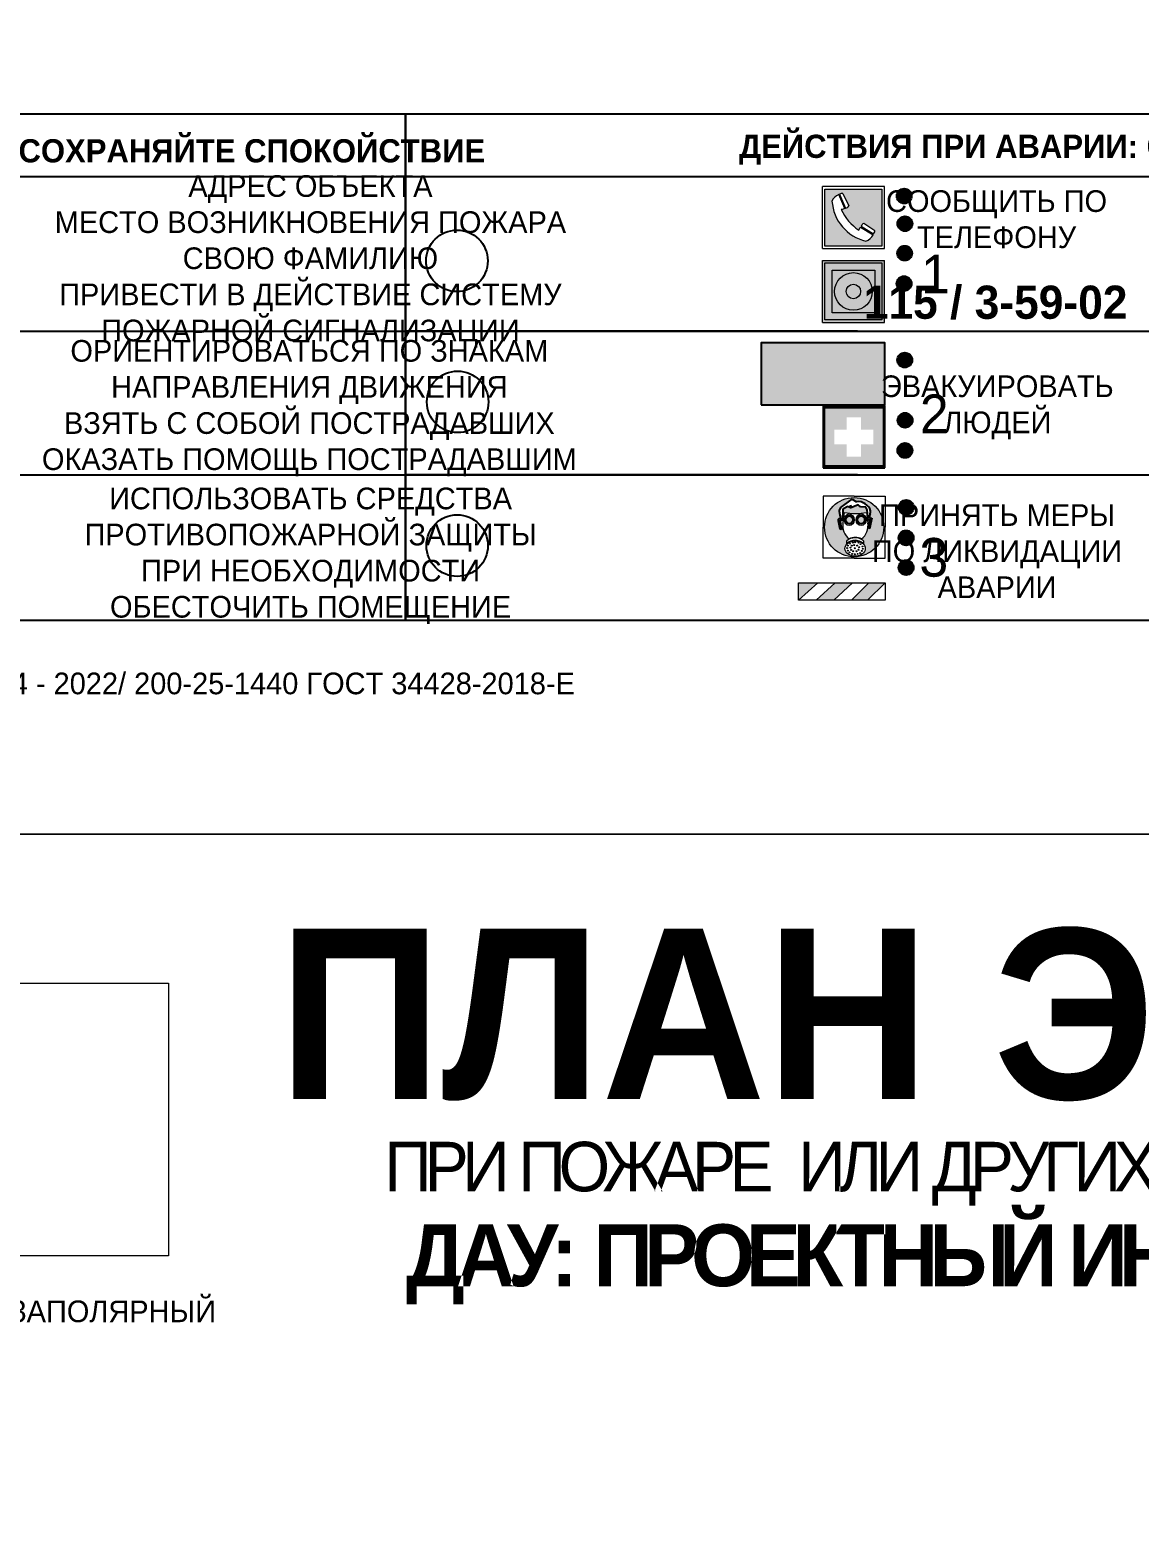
# Model space of a CAD drawing. Header units: millimetres. Extents: x 13114 to 67229, y 22859 to 38520.
# Drawn here: x 26309.8 to 26453.2, y 35861.7 to 36054.6 of the extents above; entities that cross this region are included whole.
import ezdxf

# ---------------------------------------------------------------- set-up
doc = ezdxf.new("R2010")
doc.units = ezdxf.units.MM
doc.styles.add('обычный', font='arial.ttf')
picture_1 = doc.add_image_def('image1.jpg', size_in_pixel=(337, 105))

# ---------------------------------------------------------------- blocks, each defined once
blk = doc.blocks.new('A$C38D26F80')
h = blk.add_hatch(color=5)
h.dxf.hatch_style = 1
h.paths.add_polyline_path([(-8.77, -4.48, 1), (-0.19, -4.48, 1)])
h.paths.add_polyline_path([(-6.75, -3.58), (-6.75, -3.31), (-6.62, -3.22), (-6.5, -3.22), (-6.42, -3.3), (-6.39, -3.28), (-6.59, -2.23), (-6.59, -2.01), (-6.38, -1.58), (-4.76, -0.4), (-4.13, -0.79, -0.362848), (-2.1, -2.1, -0.201049), (-2.17, -2.48, 0.085434), (-2.26, -3.13), (-1.9, -3.16), (-2.25, -4.7), (-2.4, -4.59), (-2.43, -4.34), (-2.36, -4.34), (-2.14, -3.34), (-2.47, -3.42), (-2.58, -1.95), (-2.77, -1.58), (-3.58, -1.52), (-3.92, -1.26), (-5.05, -1.73), (-4.87, -1.39), (-5.41, -1.6), (-5.41, -1.46), (-6.13, -1.87), (-6.18, -3.5), (-6.56, -3.47), (-6.37, -4.59), (-6.16, -4.43), (-6.16, -4.66), (-6.36, -4.79), (-6.37, -4.8), (-6.51, -4.76)], flags=16)
h.paths.add_polyline_path([(-6.51, -4.76), (-6.36, -4.79), (-6.37, -4.8)], flags=0)
h.paths.add_polyline_path([(-5.92, -2.34, 0.089508), (-2.67, -2.35), (-2.48, -3.88, -0.268602), (-3.4, -6.18, 0.262449), (-5.2, -6.18, -0.268602), (-6.11, -3.88)], flags=16)
edge = h.paths.add_edge_path(flags=16)
edge.add_ellipse((-5.19, -3.41), major_axis=(0, 0.842), ratio=0.848992, start_angle=0, end_angle=360)
edge = h.paths.add_edge_path(flags=0)
edge.add_ellipse((-5.19, -3.39), major_axis=(0, 0.665), ratio=0.853798, start_angle=0, end_angle=360)
edge = h.paths.add_edge_path(flags=0)
edge.add_ellipse((-5.19, -3.4), major_axis=(0, 0.528), ratio=0.864094, start_angle=0, end_angle=360)
edge = h.paths.add_edge_path(flags=16)
edge.add_ellipse((-3.47, -3.4), major_axis=(0, 0.842), ratio=0.848992, start_angle=0, end_angle=360)
h.paths.add_polyline_path([(-3.13, -6.45), (-3.13, -6.84, 0.383174), (-5.57, -6.85), (-5.57, -6.49, -0.369952)], flags=16)
edge = h.paths.add_edge_path(flags=0)
edge.add_ellipse((-3.47, -3.39), major_axis=(0, 0.665), ratio=0.853798, start_angle=0, end_angle=360)
edge = h.paths.add_edge_path(flags=0)
edge.add_ellipse((-3.47, -3.4), major_axis=(0, 0.528), ratio=0.864094, start_angle=0, end_angle=360)
edge = h.paths.add_edge_path(flags=16)
edge.add_ellipse((-4.34, -7.57), major_axis=(-1.48, 0), ratio=0.744955, start_angle=0, end_angle=360)
h.paths.add_polyline_path([(-5.01, -6.85, -1), (-5.15, -6.85, -1)], flags=0)
h.paths.add_polyline_path([(-5.33, -7.14, -1), (-5.47, -7.14, -1)], flags=0)
h.paths.add_polyline_path([(-4.61, -6.71, -1), (-4.74, -6.71, -1)], flags=16)
h.paths.add_polyline_path([(-5.43, -7.51, -1), (-5.57, -7.51, -1)], flags=0)
h.paths.add_polyline_path([(-4.26, -6.67, -1), (-4.4, -6.67, -1)], flags=16)
h.paths.add_polyline_path([(-4.74, -7.14, -1), (-4.88, -7.14, -1)], flags=0)
h.paths.add_polyline_path([(-4.93, -7.43, -1), (-5.07, -7.43, -1)], flags=0)
h.paths.add_polyline_path([(-4.41, -7.07, -1), (-4.54, -7.07, -1)], flags=0)
h.paths.add_polyline_path([(-5.33, -7.87, -1), (-5.46, -7.87, -1)], flags=0)
h.paths.add_polyline_path([(-3.8, -6.71, -1), (-3.94, -6.71, -1)], flags=16)
h.paths.add_polyline_path([(-4.85, -7.78, -1), (-4.98, -7.78, -1)], flags=0)
h.paths.add_polyline_path([(-3.96, -7.14, -1), (-4.1, -7.14, -1)], flags=0)
h.paths.add_polyline_path([(-4.33, -7.53, -1), (-4.47, -7.53, -1)], flags=0)
h.paths.add_polyline_path([(-5.09, -8.12, -1), (-5.23, -8.12, -1)], flags=0)
h.paths.add_polyline_path([(-3.5, -6.94, -1), (-3.64, -6.94, -1)], flags=0)
h.paths.add_polyline_path([(-4.54, -7.97, -1), (-4.68, -7.97, -1)], flags=0)
h.paths.add_polyline_path([(-3.66, -7.39, -1), (-3.8, -7.39, -1)], flags=0)
h.paths.add_polyline_path([(-4.73, -8.35, -1), (-4.86, -8.35, -1)], flags=0)
h.paths.add_polyline_path([(-4.09, -7.96, -1), (-4.23, -7.96, -1)], flags=0)
h.paths.add_polyline_path([(-3.77, -7.74, -1), (-3.91, -7.74, -1)], flags=0)
h.paths.add_polyline_path([(-3.22, -7.27, -1), (-3.35, -7.27, -1)], flags=0)
h.paths.add_polyline_path([(-4.34, -8.4, -1), (-4.47, -8.4, -1)], flags=0)
h.paths.add_polyline_path([(-3.16, -7.61, -1), (-3.3, -7.61, -1)], flags=0)
h.paths.add_polyline_path([(-3.9, -8.35, -1), (-4.04, -8.35, -1)], flags=0)
h.paths.add_polyline_path([(-3.32, -7.91, -1), (-3.46, -7.91, -1)], flags=0)
h.paths.add_polyline_path([(-3.55, -8.23, -1), (-3.69, -8.23, -1)], flags=0)
at = {"color": 5, "lineweight": 5}
for p, q in [((-4.48, 0), (-8.96, 0)), ((-8.96, 0), (-8.96, -4.48)), ((-4.48, 0), (0, 0)), ((0, 0), (0, -4.48)), ((-6.59, -2.01), (-6.38, -1.58)), ((-6.59, -2.23), (-6.59, -2.01)), ((-6.38, -1.58), (-4.76, -0.4)), ((-6.13, -1.87), (-6.18, -3.5)), ((-5.41, -1.46), (-6.13, -1.87)), ((-4.87, -1.39), (-5.41, -1.6)), ((-5.41, -1.6), (-5.41, -1.46)), ((-3.92, -1.26), (-5.05, -1.73)), ((-5.05, -1.73), (-4.87, -1.39)), ((-4.76, -0.4), (-4.13, -0.79)), ((-3.58, -1.52), (-3.92, -1.26)), ((-2.77, -1.58), (-3.58, -1.52)), ((-2.58, -1.95), (-2.77, -1.58)), ((-2.47, -3.42), (-2.58, -1.95)), ((-6.75, -3.31), (-6.62, -3.22)), ((-6.75, -3.58), (-6.75, -3.31)), ((-6.51, -4.76), (-6.75, -3.58)), ((-6.62, -3.22), (-6.5, -3.22)), ((-6.39, -3.28), (-6.59, -2.23)), ((-6.18, -3.5), (-6.56, -3.47)), ((-6.56, -3.47), (-6.37, -4.59)), ((-6.5, -3.22), (-6.42, -3.3)), ((-6.42, -3.3), (-6.39, -3.28)), ((-5.92, -2.34), (-6.11, -3.88)), ((-2.67, -2.34), (-2.48, -3.88)), ((-2.14, -3.34), (-2.47, -3.42)), ((-2.36, -4.34), (-2.14, -3.34)), ((-1.9, -3.16), (-2.26, -3.13)), ((-2.25, -4.7), (-1.9, -3.16)), ((-8.96, -8.96), (-8.96, -4.48)), ((-6.37, -4.8), (-6.51, -4.76)), ((-6.37, -4.59), (-6.16, -4.43)), ((-6.16, -4.66), (-6.37, -4.8)), ((-6.16, -4.43), (-6.16, -4.66)), ((-3.13, -6.45), (-3.13, -6.84)), ((-2.43, -4.34), (-2.4, -4.59)), ((-2.43, -4.34), (-2.36, -4.34)), ((-2.4, -4.59), (-2.25, -4.7)), ((0, -8.96), (0, -4.48)), ((-5.57, -6.49), (-5.57, -6.85)), ((-4.48, -8.96), (-8.96, -8.96)), ((-4.48, -8.96), (0, -8.96))]:
    blk.add_line(p, q, dxfattribs=at)
at = {"color": 5}
for p, q in [((-6.59, -2.01), (-6.38, -1.58)), ((-6.59, -2.23), (-6.59, -2.01)), ((-6.38, -1.58), (-4.76, -0.4)), ((-6.13, -1.87), (-6.18, -3.5)), ((-5.41, -1.46), (-6.13, -1.87)), ((-4.87, -1.39), (-5.41, -1.6)), ((-5.41, -1.6), (-5.41, -1.46)), ((-3.92, -1.26), (-5.05, -1.73)), ((-5.05, -1.73), (-4.87, -1.39)), ((-4.76, -0.4), (-4.13, -0.79)), ((-3.58, -1.52), (-3.92, -1.26)), ((-2.77, -1.58), (-3.58, -1.52)), ((-2.58, -1.95), (-2.77, -1.58)), ((-2.47, -3.42), (-2.58, -1.95)), ((-6.75, -3.31), (-6.62, -3.22)), ((-6.75, -3.58), (-6.75, -3.31)), ((-6.51, -4.76), (-6.75, -3.58)), ((-6.62, -3.22), (-6.5, -3.22)), ((-6.39, -3.28), (-6.59, -2.23)), ((-6.18, -3.5), (-6.56, -3.47)), ((-6.56, -3.47), (-6.37, -4.59)), ((-6.5, -3.22), (-6.42, -3.3)), ((-6.42, -3.3), (-6.39, -3.28)), ((-2.14, -3.34), (-2.47, -3.42)), ((-2.36, -4.34), (-2.14, -3.34)), ((-2.26, -3.13), (-1.9, -3.16)), ((-1.9, -3.16), (-2.25, -4.7)), ((-6.37, -4.8), (-6.51, -4.76)), ((-6.36, -4.79), (-6.51, -4.76)), ((-6.37, -4.59), (-6.16, -4.43)), ((-6.16, -4.66), (-6.37, -4.8)), ((-6.16, -4.66), (-6.36, -4.79)), ((-6.16, -4.43), (-6.16, -4.66)), ((-2.4, -4.59), (-2.43, -4.34)), ((-2.43, -4.34), (-2.36, -4.34)), ((-2.25, -4.7), (-2.4, -4.59))]:
    blk.add_line(p, q, dxfattribs=at)
at = {"color": 5, "lineweight": 5}
for centre, radius in [((-4.48, -4.48), 4.29), ((-5.5, -7.51), 0.0678), ((-5.4, -7.14), 0.0678), ((-5.4, -7.87), 0.0678), ((-5.16, -8.12), 0.0678), ((-5.08, -6.85), 0.0678), ((-5, -7.43), 0.0678), ((-4.91, -7.78), 0.0678), ((-4.81, -7.14), 0.0678), ((-4.79, -8.35), 0.0678), ((-4.67, -6.71), 0.0678), ((-4.61, -7.97), 0.0678), ((-4.47, -7.07), 0.0678), ((-4.4, -7.53), 0.0678), ((-4.4, -8.4), 0.0678), ((-4.33, -6.67), 0.0678), ((-4.16, -7.96), 0.0678), ((-4.03, -7.14), 0.0678), ((-3.97, -8.35), 0.0678), ((-3.87, -6.71), 0.0678), ((-3.84, -7.74), 0.0678), ((-3.73, -7.39), 0.0678), ((-3.62, -8.23), 0.0678), ((-3.57, -6.94), 0.0678), ((-3.39, -7.91), 0.0678), ((-3.28, -7.27), 0.0678), ((-3.23, -7.61), 0.0678)]:
    blk.add_circle(centre, radius, dxfattribs=at)
at = {"color": 5}
for centre, radius, start, end in [((-3.89, -2.66), 1.88, 17.387, 97.1599), ((-2.6, -2.2), 0.511, 326.3906, 11.8614), ((-0.35, -3.07), 1.91, 162.2553, 181.7878)]:
    blk.add_arc(centre, radius, start, end, dxfattribs=at)
at = {"color": 5, "lineweight": 5}
for centre, radius, start, end in [((-2.6, -2.2), 0.513, 326.4781, 11.7739), ((-3.66, -4.24), 2.47, 171.573, 231.7124), ((-4.28, 6.66), 9.15, 259.6987, 280.1569), ((-4.93, -4.24), 2.47, 308.2876, 8.427), ((-0.47, -3.05), 1.79, 161.5846, 182.4584), ((-4.33, -7.88), 1.87, 50.358, 131.5662), ((-4.34, -8.2), 1.82, 48.4943, 132.3565), ((-4.3, -7.78), 1.83, 60.5889, 119.4111)]:
    blk.add_arc(centre, radius, start, end, dxfattribs=at)
for centre, major_axis, ratio in [((-5.19, -3.41), (0, 0.842), 0.848992), ((-5.19, -3.39), (0, 0.665), 0.853798), ((-5.19, -3.4), (0, 0.528), 0.864094), ((-3.47, -3.4), (0, 0.842), 0.848992), ((-3.47, -3.39), (0, 0.665), 0.853798), ((-3.47, -3.4), (0, 0.528), 0.864094), ((-4.34, -7.57), (-1.48, 0), 0.744955)]:
    blk.add_ellipse(centre, major_axis=major_axis, ratio=ratio, dxfattribs=at)
blk = doc.blocks.new('A$C47DD6509')
at = {"lineweight": 5}
for points in [[(-8.69, 0), (-11.19, 0), (-11.19, -2.22)], [(-4.22, 0), (-6.45, 0), (-8.91, -2.22), (-6.61, -2.22)], [(0, 0), (-2.09, 0), (-4.36, -2.22), (-2.29, -2.22)]]:
    blk.add_hatch(color=242, dxfattribs=at).paths.add_polyline_path(points)
at = {"color": 242, "lineweight": 5}
for p, q in [((-11.19, -2.22), (-8.69, 0)), ((-11.19, -2.22), (-11.19, 0)), ((-11.19, 0), (-8.69, 0)), ((-11.19, 0), (0, 0)), ((-8.91, -2.22), (-6.45, 0)), ((-6.61, -2.22), (-4.22, 0)), ((-4.36, -2.22), (-2.09, 0)), ((-2.29, -2.22), (0, 0)), ((0, 0), (0, -2.22)), ((0, -2.22), (-11.19, -2.22))]:
    blk.add_line(p, q, dxfattribs=at)
blk = doc.blocks.new('A$C32E8229D')
at = {"true_color": 0xffffff}
blk.add_hatch(color=7, dxfattribs=at).paths.add_polyline_path([(0, 0), (0, -8), (16, -8), (16, 0)])
h = blk.add_hatch(color=126)
h.paths.add_polyline_path([(0.2, -0.2), (15.8, -0.2), (15.8, -7.8), (0.2, -7.8)])
h.paths.add_polyline_path([(13.49, -2.05), (12.08, -2.05), (11.37, -2.63, 0.162397), (11.29, -2.84), (11.29, -3.63), (10.35, -3.63), (10.35, -4.05), (11.68, -4.05), (11.68, -3.48), (12.26, -4.28), (11.29, -5.1), (11.29, -6.78), (11.85, -6.78), (11.85, -5.44), (12.8, -4.64), (12.8, -5.94), (14.46, -5.94), (14.46, -5.39), (13.45, -5.39), (13.45, -3.97), (12.46, -2.59), (13.15, -2.59), (13.69, -3.34), (14.18, -3)], flags=16)
h.paths.add_polyline_path([(10.74, -1.82, 1), (11.8, -1.82, 1)], flags=16)
h.paths.add_polyline_path([(9.39, -3.59), (5.99, -3.59), (6.56, -3.03), (5.91, -3.03), (5.1, -3.83), (5.91, -4.64), (6.56, -4.64), (5.99, -4.09), (9.39, -4.09)], flags=16)
h.paths.add_polyline_path([(4.29, -1.08), (1.72, -1.08), (1.72, -6.6), (4.29, -6.6)], flags=16)
at = {"color": 126}
blk.add_lwpolyline([(16, -8), (0, -8), (0, 0), (16, 0)], close=True, dxfattribs=at)
blk = doc.blocks.new('A$C18900ED3')
h = blk.add_hatch(color=126)
h.paths.add_polyline_path([(-0.18, -0.18), (-7.02, -0.18), (-7.02, -7.02), (-0.18, -7.02)])
h.paths.add_polyline_path([(-5.89, -4.46), (-5.89, -2.77), (-4.46, -2.77), (-4.46, -1.31), (-2.77, -1.31), (-2.77, -2.77), (-1.33, -2.77), (-1.33, -4.46), (-2.77, -4.46), (-2.77, -5.89), (-4.46, -5.89), (-4.46, -4.46)], flags=16)
at = {"color": 126}
for p, q in [((-7.2, 0), (-7.2, -7.2)), ((0, 0), (-7.2, 0)), ((0, -7.2), (0, 0)), ((-7.02, -7.02), (-7.02, -0.18)), ((-7.02, -0.18), (-0.18, -0.18)), ((-0.18, -0.18), (-0.18, -7.02)), ((-7.2, -7.2), (0, -7.2)), ((-0.18, -7.02), (-7.02, -7.02))]:
    blk.add_line(p, q, dxfattribs=at)
blk = doc.blocks.new('A$C456E1F9C')
at = {"lineweight": 5}
h = blk.add_hatch(color=242, dxfattribs=at)
h.paths.add_polyline_path([(0.51, -1.47), (0.51, -13.26), (12.29, -13.26), (12.29, -1.47)])
h.paths.add_polyline_path([(5.42, -4.95, -0.254479), (4.78, -5.4), (3.52, -2.53, -0.209735), (4.23, -2.4)], flags=16)
h.paths.add_polyline_path([(8.53, -8.6), (10.87, -10.17), (10.54, -10.76), (8.03, -9.13, -0.192251)], flags=16)
h.paths.add_polyline_path([(4.61, -5.49, 0.005518), (3.87, -5.72, 0.128647), (7.49, -10.01, 0.00809), (7.83, -9.33), (10.47, -10.97, -0.16736), (8.99, -12.25, -0.327862), (1.95, -3.95, -0.166952), (3.36, -2.62)], flags=16)
at = {"color": 242, "lineweight": 5}
for p, q in [((0, -13.77), (0, -0.97)), ((12.8, -0.97), (0, -0.97)), ((4.61, -5.49), (3.36, -2.62)), ((3.52, -2.53), (4.78, -5.4)), ((4.23, -2.4), (5.42, -4.95)), ((12.8, -13.77), (12.8, -0.97)), ((8.03, -9.13), (10.54, -10.76)), ((10.81, -10.12), (8.53, -8.6)), ((7.83, -9.33), (10.47, -10.97)), ((10.54, -10.76), (10.8, -10.3)), ((10.8, -10.3), (10.81, -10.12)), ((0, -13.77), (12.8, -13.77))]:
    blk.add_line(p, q, dxfattribs=at)
blk.add_lwpolyline([(0.51, -1.47), (12.29, -1.47), (12.29, -13.26), (0.51, -13.26)], close=True, dxfattribs=at)
for centre, radius, start, end in [((4.59, -5.34), 2.99, 114.2845, 152.1974), ((4.02, -3.27), 0.891, 76.3284, 123.7092), ((11.12, -3.31), 9.19, 183.9915, 256.6009), ((14.98, -39.1), 35.17, 107.1487, 108.4135), ((13.86, -0.94), 11.08, 205.5536, 234.8762), ((4.68, -4.59), 0.824, 276.9621, 334.0723), ((8.94, -9.5), 0.989, 114.4092, 157.9388), ((-13.31, 0.8), 23.44, 332.5487, 334.4027), ((7.87, -9.46), 3, 291.9291, 329.9329)]:
    blk.add_arc(centre, radius, start, end, dxfattribs=at)
blk = doc.blocks.new('A$C54414219')
at = {"true_color": 0xffffff}
h = blk.add_hatch(color=7, dxfattribs=at)
h.paths.add_polyline_path([(2.39, -9.45), (2.39, -18.3), (11.23, -18.3), (11.23, -9.45)], flags=0)
h.paths.add_polyline_path([(10.71, -13.87, -1), (2.92, -13.87, -1)], flags=0)
h.paths.add_polyline_path([(8.3, -13.87, -1), (5.33, -13.87, -1)], flags=0)
h.paths.add_polyline_path([(0.41, -7.47), (0.41, -20.27), (13.21, -20.27), (13.21, -7.47)])
h.paths.add_polyline_path([(0.92, -19.77), (12.71, -19.77), (12.71, -7.98), (0.92, -7.98)], flags=16)
h.paths.add_polyline_path([(11.23, -9.45), (11.23, -18.3), (2.39, -18.3), (2.39, -9.45)], flags=0)
at = {"lineweight": 5}
h = blk.add_hatch(color=242, dxfattribs=at)
h.paths.add_polyline_path([(12.71, -7.98), (0.92, -7.98), (0.92, -19.77), (12.71, -19.77)])
h.paths.add_polyline_path([(11.23, -18.3), (2.39, -18.3), (2.39, -9.45), (11.23, -9.45)], flags=16)
h.paths.add_polyline_path([(10.71, -13.87, -1), (2.92, -13.87, -1)], flags=0)
h.paths.add_polyline_path([(8.3, -13.87, -1), (5.33, -13.87, -1)], flags=0)
at = {"true_color": 0xffffff}
h = blk.add_hatch(color=7, dxfattribs=at)
h.paths.add_polyline_path([(2.39, -9.45), (2.39, -18.3), (11.23, -18.3), (11.23, -9.45)])
h.paths.add_polyline_path([(10.71, -13.87, -1), (2.92, -13.87, -1)], flags=16)
h.paths.add_polyline_path([(8.3, -13.87, -1), (5.33, -13.87, -1)], flags=0)
at = {"lineweight": 5}
h = blk.add_hatch(color=242, dxfattribs=at)
h.paths.add_polyline_path([(2.92, -13.87, 1), (10.71, -13.87, 1)])
h.paths.add_polyline_path([(8.3, -13.87, -1), (5.33, -13.87, -1)], flags=16)
at = {"color": 242, "lineweight": 5}
for p, q in [((0.41, -20.27), (0.41, -7.47)), ((0.41, -7.47), (13.21, -7.47)), ((0.41, -7.47), (13.21, -7.47)), ((13.21, -20.27), (13.21, -7.47)), ((0.41, -20.27), (13.21, -20.27))]:
    blk.add_line(p, q, dxfattribs=at)
for points in [[(0.92, -7.98), (12.71, -7.98), (12.71, -19.77), (0.92, -19.77)], [(2.39, -9.45), (11.23, -9.45), (11.23, -18.3), (2.39, -18.3)]]:
    blk.add_lwpolyline(points, close=True, dxfattribs=at)
for radius in [3.89, 1.49]:
    blk.add_circle((6.81, -13.87), radius, dxfattribs=at)

msp = doc.modelspace()

# ---------------------------------------------------------------- hatches: boundary and pattern name
at = {"lineweight": 0}
h = msp.add_hatch(color=256, dxfattribs=at)
h.dxf.hatch_style = 1
h.paths.add_polyline_path([(26421.9, 36033.09, 1), (26423.83, 36033.09, 1)])
h = msp.add_hatch(color=256, dxfattribs=at)
h.dxf.hatch_style = 1
h.paths.add_polyline_path([(26422.01, 36029.51, 1), (26423.94, 36029.51, 1)])
h = msp.add_hatch(color=256, dxfattribs=at)
h.dxf.hatch_style = 1
h.paths.add_polyline_path([(26421.97, 36025.7, 1), (26423.9, 36025.7, 1)])
h = msp.add_hatch(color=256, dxfattribs=at)
h.dxf.hatch_style = 1
h.paths.add_polyline_path([(26421.88, 36021.77, 1), (26423.82, 36021.77, 1)])
h = msp.add_hatch(color=256, dxfattribs=at)
h.dxf.hatch_style = 1
h.paths.add_polyline_path([(26421.97, 36011.88, 1), (26423.9, 36011.88, 1)])
h = msp.add_hatch(color=256, dxfattribs=at)
h.dxf.hatch_style = 1
h.paths.add_polyline_path([(26422.01, 36004.1, 1), (26423.94, 36004.1, 1)])
h = msp.add_hatch(color=256, dxfattribs=at)
h.dxf.hatch_style = 1
h.paths.add_polyline_path([(26422, 36000.2, 1), (26423.93, 36000.2, 1)])
h = msp.add_hatch(color=256, dxfattribs=at)
h.dxf.hatch_style = 1
h.paths.add_polyline_path([(26422.16, 35992.84, 1), (26424.09, 35992.84, 1)])
h = msp.add_hatch(color=256, dxfattribs=at)
h.dxf.hatch_style = 1
h.paths.add_polyline_path([(26422.15, 35988.9, 1), (26424.09, 35988.9, 1)])
h = msp.add_hatch(color=256, dxfattribs=at)
h.dxf.hatch_style = 1
h.paths.add_polyline_path([(26422.16, 35985.06, 1), (26424.09, 35985.06, 1)])

# ---------------------------------------------------------------- linework, layer by layer
at = {"color": 5, "lineweight": 0}
for points in [[(26189.29, 35950.59), (26789.29, 35950.59), (26789.29, 36345.59), (26189.29, 36345.59)], [(26189.29, 35555.59), (26789.29, 35555.59), (26789.29, 35950.59), (26189.29, 35950.59)]]:
    msp.add_lwpolyline(points, close=True, dxfattribs=at)
for points in [[(26214.66, 36035.63), (26358.42, 36035.63), (26358.42, 36043.68), (26214.66, 36043.68)], [(26358.42, 36035.63), (26502.19, 36035.63), (26502.19, 36043.68), (26358.42, 36043.68)], [(26214.66, 36035.63), (26358.42, 36035.63), (26358.42, 35978.23), (26214.66, 35978.23)], [(26358.42, 36035.63), (26502.19, 36035.63), (26502.19, 35978.23), (26358.42, 35978.23)]]:
    msp.add_lwpolyline(points, close=True)
for points in [[(26273.07, 36015.63), (26214.66, 36015.63), (26358.42, 36015.63)], [(26416.84, 36015.63), (26358.42, 36015.63), (26502.19, 36015.63)], [(26273.07, 35997.06), (26214.66, 35997.06), (26358.42, 35997.06)], [(26416.84, 35997.06), (26358.42, 35997.06), (26502.19, 35997.06)]]:
    msp.add_lwpolyline(points)
for centre, radius in [((26422.87, 36033.09), 0.966), ((26422.97, 36029.51), 0.966), ((26365.05, 36024.71), 3.98), ((26422.93, 36025.7), 0.966), ((26422.85, 36021.77), 0.966), ((26422.94, 36011.88), 0.966), ((26365.14, 36006.48), 3.98), ((26422.98, 36004.1), 0.966), ((26422.97, 36000.2), 0.966), ((26423.13, 35992.84), 0.966), ((26365.08, 35987.9), 3.98), ((26423.12, 35988.9), 0.966), ((26423.12, 35985.06), 0.966)]:
    msp.add_circle(centre, radius)

# ---------------------------------------------------------------- block references
for name, p, xscale, yscale, zscale in [('A$C456E1F9C', (26412.31, 36034.91), 0.625, 0.625, 0.625), ('A$C54414219', (26412.05, 36029.42), 0.625, 0.625, 0.625), ('A$C18900ED3', (26420.38, 36005.95), 1.111111111007631, 1.111111111007631, 1.111111111007631), ('A$C38D26F80', (26420.4, 35994.28), 0.8928571427240968, 0.8928571427240968, 0.8928571427240968)]:
    msp.add_blockref(name, p, dxfattribs=dict(xscale=xscale, yscale=yscale, zscale=zscale))
at = {"xscale": -1}
msp.add_blockref('A$C32E8229D', (26420.38, 36014.1), dxfattribs=at)
at = {"color": 242, "true_color": 0xc1121c}
msp.add_blockref('A$C47DD6509', (26420.4, 35983.07), dxfattribs=at)

# ---------------------------------------------------------------- texts
at = {"lineweight": 0, "style": 'обычный'}
for s, insert, char_height, width, attachment_point in [('{\\fProxima Nova Rg|b1|i0|c204|p2;ДЕЙСТВИЯ ПРИ АВАРИИ: СОХРАНЯЙТЕ СПОКОЙСТВИЕ\\H1.6644x; }', (26458.03, 36039.08), 3, 175.1736, 5), ('{\\fProxima Nova Rg|b1|i0|c204|p2;ДЕЙСТВИЯ ПРИ ПОЖАРЕ: СОХРАНЯЙТЕ СПОКОЙСТВИЕ\\H1.6644x; }', (26311.82, 36038.5), 3, 175.1736, 5), ('\\pi-8.4,l8.4,t8.4;{\\fProxima Nova Rg|b0|i0|c204|p2;АДРЕС ОБЪЕКТА\\PМЕСТО ВОЗНИКНОВЕНИЯ ПОЖАРА \\PСВОЮ ФАМИЛИЮ\\PПРИВЕСТИ В ДЕЙСТВИЕ СИСТЕМУ \\PПОЖАРНОЙ СИГНАЛИЗАЦИИ}', (26346.11, 36024.64), 2.8, 126.6484, 5), ('{\\fProxima Nova Rg|b0|i0|c204|p2;СООБЩИТЬ ПО \\PТЕЛЕФОНУ}', (26434.81, 36030.08), 2.8, 126.6484, 5), ('{\\fProxima Nova Rg|b0|i0|c204|p2;1\\H1.1667x; }', (26426.91, 36023.01), 5, 126.6484, 5), ('{\\fProxima Nova Rg|b1|i0|c0|p2;\\H1.0714x;115 / 3-59-02\\H1.2822x; }', (26434.69, 36019.3), 4, 126.6484, 5), ('\\pi-8.4,l8.4,t8.4;{\\fProxima Nova Rg|b0|i0|c204|p2;ОРИЕНТИРОВАТЬСЯ ПО ЗНАКАМ \\PНАПРАВЛЕНИЯ ДВИЖЕНИЯ\\PВЗЯТЬ С СОБОЙ ПОСТРАДАВШИХ\\PОКАЗАТЬ ПОМОЩЬ ПОСТРАДАВШИМ}', (26345.97, 36005.67), 2.8, 126.6484, 5), ('{\\fProxima Nova Rg|b0|i0|c204|p2;ЭВАКУИРОВАТЬ \\PЛЮДЕЙ}', (26434.91, 36005.76), 2.8, 126.6484, 5), ('{\\fProxima Nova Rg|b0|i0|c204|p2;2\\H1.1967x; }', (26426.76, 36004.93), 5, 126.6484, 5), ('\\pi-8.4,l8.4,t8.4;{\\fProxima Nova Rg|b0|i0|c204|p2;ИСПОЛЬЗОВАТЬ СРЕДСТВА \\PПРОТИВОПОЖАРНОЙ ЗАЩИТЫ \\PПРИ НЕОБХОДИМОСТИ \\PОБЕСТОЧИТЬ ПОМЕЩЕНИЕ}', (26346.13, 35986.59), 2.8, 126.6484, 5), ('{\\fProxima Nova Rg|b0|i0|c204|p2;ПРИНЯТЬ МЕРЫ \\PПО ЛИКВИДАЦИИ \\PАВАРИИ}', (26434.87, 35987.18), 2.8, 126.6484, 5), ('{\\fProxima Nova Rg|b0|i0|c204|p2;3\\H1.1967x; }', (26426.7, 35986.35), 5, 126.6484, 5), ('\\pi-8.4,l8.4,t8.4;{\\fProxima Nova Rg|b0|i0|c204|p2;ИЗГОТОВИТЕЛЬ: ИП АНДРЕЕВ А. А.\\fProxima Nova Rg|b0|i0|c0|p2; \\fProxima Nova Rg|b0|i0|c204|p2;ФП-24 - 2022/ 200-25-1440 ГОСТ 34428-2018-Е\\H1.2266x; }', (26306.26, 35969.68), 2.8, 191.3484, 5), ('{\\fProxima Nova Rg|b1|i0|c204|p2;ПЛАН ЭВАКУАЦИИ}', (26341.94, 35938.38), 22, 493.8901, 1), ('\\pi-8.4,l8.4,t8.4;{\\fProxima Nova Rg|b0|i0|c204|p2;г. ЗАПОЛЯРНЫЙ\\H1.6404x; }', (26318.81, 35888.9), 2.8, 126.6484, 5)]:
    msp.add_mtext(s, dxfattribs=dict(at, insert=insert, char_height=char_height, width=width, attachment_point=attachment_point))
at = {"color": 0, "lineweight": 0, "insert": (26493.11, 35910.96), "char_height": 8, "width": 449.2158, "attachment_point": 5, "style": 'обычный'}
msp.add_mtext('{\\fArial Black|b1|i0|c204|p34;\\H2x;\\T0.85;  \\fArial Narrow|b0|i0|c204|p34;\\H0.8x;\\W0.9;\\P\\fProxima Nova Rg|b0|i0|c204|p2;\\H0.5x;\\W1;\\C256;ПРИ ПОЖАРЕ  ИЛИ ДРУГИХ ЧРЕЗВЫЧАЙНЫХ СИТУАЦИЯХ  ИЗ ПОМЕЩЕНИЙ \\fProxima Nova Rg|b1|i0|c204|p2;\\H1.25x;\\PДАУ: ПРОЕКТНЫЙ ИНСТИТУТ , ул. ЛЕНИНА, д. \\fProxima Nova Rg|b1|i0|c0|p2;31\\fProxima Nova Rg|b1|i0|c204|p2;  ,  \\fProxima Nova Rg|b1|i0|c0|p2;2 \\fProxima Nova Rg|b1|i0|c204|p2;ЭТАЖ}', dxfattribs=at)

# ---------------------------------------------------------------- pictures from other files: only their frames are drawn
at = {"color": 7, "lineweight": 0, "true_color": 0xf5f5ff}
image = msp.add_image(picture_1, insert=(26214.66, 35896.08), size_in_units=(113.11, 35.24), dxfattribs=at)
image.dxf.flags = 7

doc.saveas('drawing.dxf')
